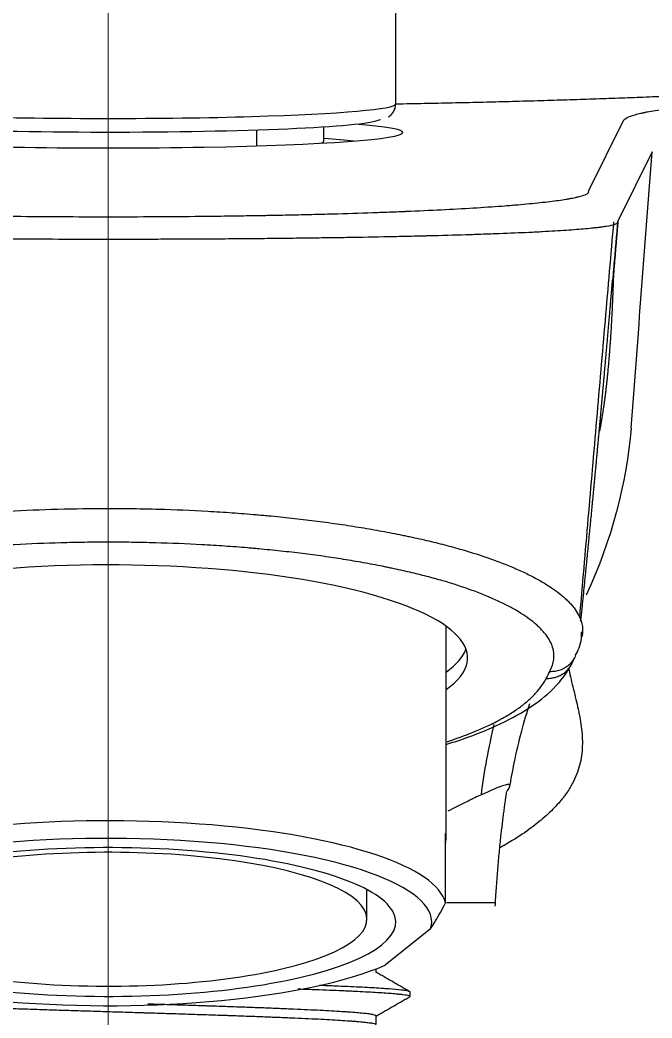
# Model space of a CAD drawing. Extents: x 900 to 2324, y -1513 to 827.
# Drawn here: x 1451.86 to 1473.85, y 232.07 to 266.8 of the extents above; entities that cross this region are included whole.
import ezdxf

# ---------------------------------------------------------------- set-up
doc = ezdxf.new("R2010")
doc.units = 0
doc.header["$LTSCALE"] = 4
doc.header["$MEASUREMENT"] = 0
doc.linetypes.add('CENTER2', pattern=[28.575, 19.05, -3.175, 3.175, -3.175])
doc.layers.add('1', color=7, linetype='CONTINUOUS')
doc.layers.add('Cneter', color=1, linetype='CENTER2', lineweight=13)

msp = doc.modelspace()

# ---------------------------------------------------------------- linework, layer by layer
at = {"layer": '1', "color": 7, "linetype": 'Continuous', "lineweight": -3}
for p, q in [((1464.934, 263.882), (1464.934, 274.187)), ((1471.667, 260.889), (1472.853, 263.302)), ((1460.086, 262.978), (1460.086, 262.421)), ((1462.434, 262.583), (1462.434, 263.087)), ((1473.849, 262.216), (1472.663, 259.803)), ((1466.684, 238.311), (1466.684, 245.709)), ((1466.663, 236.076), (1466.663, 238.491)), ((1463.934, 235.51), (1463.934, 236.541)), ((1466.147, 235.179), (1464.563, 233.907)), ((1464.249, 233.667), (1464.249, 233.781)), ((1465.434, 232.83), (1465.434, 232.976)), ((1464.249, 231.853), (1464.249, 232.146))]:
    msp.add_line(p, q, dxfattribs=at)
for centre, major_axis, ratio, start_param, end_param in [((1454.934, 263.882), (-10, 0), 0.050593, 0, 3.141593), ((1454.934, 263.382), (-9.5, 0), 0.050593, 0.141323, 3.063397), ((1454.934, 262.885), (10.25, 0), 0.052336, 2.565209, 6.283185), ((1454.934, 262.885), (10.25, 0), 0.052336, 0, 0.576384), ((1454.934, 262.583), (-7.5, 0), 0.050593, 2.952642, 3.14159), ((1454.934, 262.383), (-9.45, 0), 0.050593, 3.584214, 3.795633), ((1454.934, 244.605), (-12.5, 0), 0.258819, 2.793465, 6.283185), ((1454.934, 245.216), (-12.5, 0), 0.258819, 2.793465, 3.047149), ((1454.934, 235.896), (-11.75, 0), 0.258819, 4.400353, 5.600011), ((1454.934, 235.413), (-11.25, 0), 0.258819, 4.400353, 5.739693), ((1454.934, 235.896), (11.75, 0), 0.258819, 0.059103, 1.258761), ((1454.934, 235.413), (-10, 0), 0.258819, 4.400353, 7.541946), ((1454.934, 238.311), (-11.75, 0), 0.258819, 3.082488, 3.200696), ((1454.934, 235.51), (-9, 0), 0.258819, 4.400353, 7.541946), ((1454.934, 235.413), (11.25, 0), 0.258819, 6.202606, 7.541946), ((1454.934, 235.413), (10, 0), 0.258819, 4.400353, 7.541946), ((1454.934, 235.51), (9, 0), 0.258819, 4.400353, 7.541946), ((1454.934, 235.413), (11.25, 0), 0.258819, 4.400353, 5.739693)]:
    msp.add_ellipse(centre, major_axis=major_axis, ratio=ratio, start_param=start_param, end_param=end_param, dxfattribs=at)
for points, degree, knots in [([(1480.892, 266.298), (1482.134, 266.198), (1484.088, 265.976), (1485.401, 265.735), (1485.992, 265.486), (1485.848, 265.235), (1484.971, 264.988), (1483.383, 264.752), (1481.12, 264.531), (1478.238, 264.331), (1474.803, 264.156), (1470.898, 264.011), (1466.903, 263.907), (1464.947, 263.872)], 2, [0, 0, 0, 0.080417, 0.165051, 0.249686, 0.334321, 0.418956, 0.503591, 0.588226, 0.67286, 0.757495, 0.84213, 0.926765, 1, 1, 1]), ([(1473.359, 263.533), (1473.39, 263.541), (1473.422, 263.549), (1473.473, 263.561), (1473.491, 263.565), (1473.528, 263.573), (1473.548, 263.577), (1473.606, 263.59), (1473.647, 263.598), (1473.858, 263.64), (1474.051, 263.672), (1474.488, 263.736), (1474.731, 263.768), (1475.27, 263.83), (1475.564, 263.86), (1475.965, 263.898), (1476.046, 263.905), (1476.172, 263.916), (1476.214, 263.92), (1476.299, 263.927), (1476.513, 263.946), (1476.736, 263.963), (1477.288, 264.006), (1477.678, 264.033), (1478.299, 264.072), (1478.512, 264.085), (1478.95, 264.11), (1479.399, 264.135), (1479.874, 264.159), (1480.238, 264.176), (1480.362, 264.182), (1480.61, 264.193), (1480.736, 264.199), (1481.368, 264.226), (1481.891, 264.246), (1482.701, 264.275), (1482.976, 264.284), (1483.533, 264.301), (1483.817, 264.309), (1484.393, 264.325), (1484.685, 264.333), (1485.131, 264.344), (1485.281, 264.347), (1485.508, 264.353), (1485.583, 264.354), (1485.735, 264.358), (1485.811, 264.359), (1486.497, 264.374), (1487.115, 264.385), (1488.053, 264.398), (1488.368, 264.403), (1489.001, 264.41), (1489.32, 264.414), (1489.961, 264.419), (1490.284, 264.422), (1490.934, 264.426), (1491.26, 264.427), (1491.589, 264.428)], 3, [0, 0, 0, 0, 0.016787, 0.016787, 0.025891, 0.025891, 0.034995, 0.034995, 0.053203, 0.053203, 0.126033, 0.126033, 0.198864, 0.198864, 0.271694, 0.271694, 0.289902, 0.289902, 0.299006, 0.299006, 0.30811, 0.344525, 0.344525, 0.417356, 0.417356, 0.453771, 0.453771, 0.490186, 0.526601, 0.526601, 0.544809, 0.544809, 0.563017, 0.563017, 0.635847, 0.635847, 0.672262, 0.672262, 0.708678, 0.708678, 0.745093, 0.745093, 0.763301, 0.763301, 0.772405, 0.772405, 0.781508, 0.781508, 0.854339, 0.854339, 0.890754, 0.890754, 0.927169, 0.927169, 0.963585, 0.963585, 1, 1, 1, 1]), ([(1464.682, 263.437), (1464.718, 263.449), (1464.789, 263.505), (1464.913, 263.68), (1464.931, 263.824), (1464.934, 263.882)], 3, [0, 0, 0, 0, 0.347574, 0.759762, 1, 1, 1, 1]), ([(1472.853, 263.302), (1472.87, 263.336), (1472.913, 263.37), (1473.048, 263.438), (1473.141, 263.472), (1473.29, 263.515), (1473.324, 263.524), (1473.359, 263.533)], 3, [0, 0, 0, 0, 0.440625, 0.440625, 0.881251, 0.881251, 1, 1, 1, 1]), ([(1438.218, 260.818), (1438.221, 260.804), (1438.231, 260.79), (1438.266, 260.761), (1438.29, 260.747), (1438.382, 260.705), (1438.47, 260.677), (1438.64, 260.636), (1438.703, 260.622), (1438.806, 260.601), (1438.842, 260.595), (1438.917, 260.581), (1438.996, 260.567), (1439.103, 260.55), (1439.171, 260.54), (1439.217, 260.534), (1439.241, 260.53), (1439.36, 260.514), (1439.461, 260.5), (1439.782, 260.461), (1440.018, 260.436), (1440.535, 260.386), (1440.815, 260.362), (1441.27, 260.327), (1441.427, 260.315), (1441.672, 260.298), (1441.797, 260.29), (1441.925, 260.281), (1442.011, 260.276), (1442.054, 260.273), (1442.447, 260.248), (1442.815, 260.227), (1443.586, 260.188), (1443.988, 260.169), (1444.826, 260.134), (1445.262, 260.117), (1445.828, 260.097), (1446, 260.091), (1446.173, 260.086), (1446.29, 260.082), (1446.348, 260.08), (1446.641, 260.071), (1447.115, 260.057), (1447.599, 260.044), (1448.087, 260.032), (1448.334, 260.027), (1449.081, 260.011), (1449.589, 260.001), (1450.365, 259.989), (1450.627, 259.985), (1451.022, 259.98), (1451.154, 259.978), (1451.42, 259.975), (1451.554, 259.974), (1452.223, 259.967), (1452.762, 259.962), (1453.844, 259.957), (1454.387, 259.956), (1454.934, 259.956)], 3, [0, 0, 0, 0, 0.03125, 0.03125, 0.0625, 0.0625, 0.125, 0.125, 0.15625, 0.15625, 0.171875, 0.171875, 0.1875, 0.203125, 0.210938, 0.210938, 0.21875, 0.21875, 0.25, 0.25, 0.3125, 0.3125, 0.375, 0.375, 0.40625, 0.40625, 0.421875, 0.429688, 0.429688, 0.4375, 0.4375, 0.5, 0.5, 0.5625, 0.5625, 0.625, 0.625, 0.640625, 0.648438, 0.648438, 0.65625, 0.65625, 0.6875, 0.71875, 0.71875, 0.75, 0.75, 0.8125, 0.8125, 0.84375, 0.84375, 0.859375, 0.859375, 0.875, 0.875, 0.9375, 0.9375, 1, 1, 1, 1]), ([(1454.934, 259.956), (1455.481, 259.956), (1456.023, 259.957), (1457.099, 259.962), (1457.633, 259.967), (1458.426, 259.975), (1458.953, 259.981), (1459.476, 259.988), (1459.866, 259.995), (1460.06, 259.998), (1460.255, 260.001), (1460.384, 260.003), (1460.448, 260.005), (1460.77, 260.011), (1461.025, 260.016), (1461.527, 260.026), (1461.774, 260.032), (1462.263, 260.044), (1462.504, 260.05), (1463.218, 260.07), (1463.682, 260.085), (1464.358, 260.108), (1464.58, 260.116), (1464.909, 260.129), (1465.072, 260.135), (1465.234, 260.142), (1465.341, 260.146), (1465.395, 260.149), (1465.872, 260.169), (1466.277, 260.188), (1467.048, 260.227), (1467.413, 260.248), (1468.104, 260.291), (1468.429, 260.314), (1468.81, 260.343), (1468.923, 260.352), (1469.033, 260.361), (1469.105, 260.367), (1469.141, 260.37), (1469.319, 260.386), (1469.455, 260.398), (1469.845, 260.435), (1470.081, 260.461), (1470.401, 260.5), (1470.501, 260.513), (1470.69, 260.539), (1470.779, 260.552), (1470.902, 260.573), (1470.942, 260.579), (1471.018, 260.593), (1471.054, 260.6), (1471.124, 260.614), (1471.157, 260.621), (1471.205, 260.631), (1471.221, 260.635), (1471.251, 260.642), (1471.266, 260.645), (1471.386, 260.674), (1471.469, 260.7), (1471.53, 260.725)], 3, [0, 0, 0, 0, 0.067054, 0.067054, 0.134109, 0.134109, 0.167636, 0.201163, 0.201163, 0.217927, 0.226309, 0.226309, 0.234691, 0.234691, 0.268218, 0.268218, 0.301745, 0.301745, 0.335272, 0.335272, 0.402327, 0.402327, 0.435854, 0.435854, 0.452618, 0.460999, 0.460999, 0.469381, 0.469381, 0.536436, 0.536436, 0.60349, 0.60349, 0.670545, 0.670545, 0.687308, 0.69569, 0.69569, 0.704072, 0.704072, 0.737599, 0.737599, 0.804654, 0.804654, 0.838181, 0.838181, 0.871708, 0.871708, 0.888472, 0.888472, 0.905235, 0.905235, 0.921999, 0.921999, 0.930381, 0.930381, 0.938762, 0.938762, 1, 1, 1, 1]), ([(1471.53, 260.725), (1471.536, 260.728), (1471.542, 260.73), (1471.609, 260.761), (1471.643, 260.789), (1471.65, 260.818)], 3, [0, 0, 0, 0, 0.079825, 0.079825, 1, 1, 1, 1]), ([(1472.663, 259.803), (1472.649, 259.636), (1472.634, 259.454), (1472.581, 258.811), (1472.51, 257.979)], 2, [0, 0, 0, 0.186513, 0.186513, 1, 1, 1]), ([(1454.934, 259.166), (1454.356, 259.166), (1453.781, 259.167), (1452.637, 259.17), (1452.068, 259.173), (1451.36, 259.177), (1451.219, 259.178), (1450.937, 259.18), (1450.797, 259.181), (1450.379, 259.184), (1450.103, 259.186), (1449.282, 259.194), (1448.745, 259.2), (1448.085, 259.208), (1447.954, 259.21), (1447.693, 259.213), (1447.563, 259.215), (1447.175, 259.22), (1446.663, 259.228), (1446.162, 259.237), (1445.852, 259.242), (1445.79, 259.243), (1445.666, 259.246), (1445.482, 259.249), (1445.301, 259.253), (1444.701, 259.265), (1444.24, 259.276), (1443.351, 259.299), (1442.925, 259.311), (1442.312, 259.329), (1442.113, 259.336), (1441.723, 259.349), (1441.533, 259.356), (1441.301, 259.364), (1441.255, 259.366), (1441.163, 259.369), (1441.028, 259.375), (1440.895, 259.38), (1440.636, 259.391), (1440.469, 259.399), (1439.986, 259.422), (1439.688, 259.438), (1439.139, 259.471), (1438.888, 259.488), (1438.547, 259.515), (1438.44, 259.524), (1438.313, 259.535), (1438.288, 259.537), (1438.239, 259.542), (1438.167, 259.549), (1438.053, 259.56), (1437.948, 259.572), (1437.878, 259.58), (1437.85, 259.583), (1437.831, 259.586), (1437.822, 259.587), (1437.739, 259.598), (1437.638, 259.613), (1437.537, 259.63), (1437.498, 259.637), (1437.473, 259.642), (1437.461, 259.645), (1437.402, 259.657), (1437.362, 259.667), (1437.264, 259.696), (1437.228, 259.716), (1437.221, 259.736)], 3, [0, 0, 0, 0, 0.0625, 0.0625, 0.125, 0.125, 0.140625, 0.140625, 0.15625, 0.15625, 0.1875, 0.1875, 0.25, 0.25, 0.265625, 0.265625, 0.28125, 0.28125, 0.3125, 0.34375, 0.34375, 0.351563, 0.351563, 0.359375, 0.375, 0.375, 0.4375, 0.4375, 0.5, 0.5, 0.53125, 0.53125, 0.5625, 0.5625, 0.570312, 0.570312, 0.578125, 0.59375, 0.59375, 0.625, 0.625, 0.6875, 0.6875, 0.75, 0.75, 0.78125, 0.78125, 0.789062, 0.789062, 0.796875, 0.8125, 0.828125, 0.835937, 0.839844, 0.839844, 0.84375, 0.84375, 0.875, 0.890625, 0.898437, 0.898437, 0.90625, 0.90625, 0.9375, 0.9375, 1, 1, 1, 1]), ([(1472.646, 259.736), (1472.64, 259.716), (1472.604, 259.696), (1472.474, 259.657), (1472.38, 259.637), (1472.243, 259.615), (1472.228, 259.613), (1472.196, 259.608), (1472.179, 259.605), (1472.129, 259.598), (1472.093, 259.593), (1472.038, 259.586), (1472.019, 259.583), (1471.981, 259.579), (1471.922, 259.572), (1471.859, 259.565), (1471.729, 259.551), (1471.635, 259.542), (1471.436, 259.524), (1471.329, 259.515), (1470.992, 259.489), (1470.742, 259.472), (1470.329, 259.447), (1470.186, 259.438), (1469.96, 259.426), (1469.883, 259.422), (1469.727, 259.414), (1469.647, 259.41), (1469.244, 259.391), (1468.9, 259.377), (1468.352, 259.356), (1468.164, 259.35), (1467.777, 259.337), (1467.579, 259.33), (1466.968, 259.311), (1466.54, 259.299), (1466.035, 259.286), (1465.978, 259.285), (1465.865, 259.282), (1465.694, 259.278), (1465.521, 259.274), (1465.173, 259.266), (1464.938, 259.261), (1464.223, 259.246), (1463.733, 259.237), (1462.978, 259.224), (1462.723, 259.221), (1462.335, 259.215), (1462.205, 259.213), (1461.943, 259.21), (1461.811, 259.208), (1461.413, 259.203), (1461.145, 259.2), (1460.805, 259.197), (1460.736, 259.196), (1460.6, 259.194), (1460.394, 259.192), (1460.188, 259.19), (1459.774, 259.186), (1459.496, 259.184), (1458.937, 259.18), (1458.656, 259.178), (1458.232, 259.175), (1458.09, 259.175), (1457.806, 259.173), (1457.663, 259.173), (1457.234, 259.171), (1456.948, 259.17), (1456.088, 259.167), (1455.512, 259.166), (1454.934, 259.166)], 3, [0, 0, 0, 0, 0.0625, 0.0625, 0.125, 0.125, 0.132813, 0.132813, 0.140625, 0.140625, 0.15625, 0.15625, 0.164063, 0.164063, 0.171875, 0.1875, 0.1875, 0.21875, 0.21875, 0.25, 0.25, 0.3125, 0.3125, 0.34375, 0.34375, 0.359375, 0.359375, 0.375, 0.375, 0.4375, 0.4375, 0.46875, 0.46875, 0.5, 0.5, 0.5625, 0.5625, 0.570313, 0.570313, 0.578125, 0.59375, 0.59375, 0.625, 0.625, 0.6875, 0.6875, 0.71875, 0.71875, 0.734375, 0.734375, 0.75, 0.75, 0.78125, 0.78125, 0.789063, 0.789063, 0.796875, 0.8125, 0.8125, 0.84375, 0.84375, 0.875, 0.875, 0.890625, 0.890625, 0.90625, 0.90625, 0.9375, 0.9375, 1, 1, 1, 1]), ([(1472.646, 259.736), (1472.644, 259.706), (1472.639, 259.646), (1472.631, 259.554), (1472.623, 259.46), (1472.615, 259.365), (1472.607, 259.269), (1472.598, 259.17), (1472.59, 259.07), (1472.581, 258.969), (1472.572, 258.865), (1472.563, 258.76), (1472.554, 258.654), (1472.545, 258.546), (1472.536, 258.436), (1472.526, 258.324), (1472.517, 258.211), (1472.507, 258.096), (1472.497, 257.98), (1472.487, 257.862), (1472.48, 257.783), (1472.477, 257.743)], 3, [0, 0, 0, 0, 0.045066, 0.090969, 0.13771, 0.18529, 0.23371, 0.282969, 0.333068, 0.384009, 0.435791, 0.488415, 0.541882, 0.596191, 0.651344, 0.707341, 0.764183, 0.821869, 0.8804, 0.939777, 1, 1, 1, 1]), ([(1471.373, 245.875), (1471.38, 245.942), (1471.394, 246.078), (1471.415, 246.284), (1471.436, 246.493), (1471.457, 246.699), (1471.477, 246.904), (1471.497, 247.107), (1471.517, 247.307), (1471.537, 247.506), (1471.556, 247.703), (1471.576, 247.897), (1471.595, 248.09), (1471.613, 248.281), (1471.632, 248.47), (1471.65, 248.657), (1471.668, 248.842), (1471.686, 249.026), (1471.704, 249.207), (1471.721, 249.386), (1471.738, 249.564), (1471.755, 249.74), (1471.772, 249.913), (1471.788, 250.085), (1471.804, 250.255), (1471.82, 250.423), (1471.836, 250.59), (1471.851, 250.754), (1471.867, 250.917), (1471.882, 251.078), (1471.897, 251.237), (1471.912, 251.394), (1471.926, 251.549), (1471.94, 251.702), (1471.954, 251.854), (1471.968, 252.004), (1471.982, 252.152), (1471.996, 252.298), (1472.009, 252.443), (1472.022, 252.585), (1472.035, 252.726), (1472.048, 252.865), (1472.06, 253.003), (1472.072, 253.138), (1472.084, 253.272), (1472.096, 253.404), (1472.108, 253.534), (1472.12, 253.663), (1472.131, 253.79), (1472.142, 253.915), (1472.154, 254.038), (1472.164, 254.159), (1472.175, 254.279), (1472.186, 254.397), (1472.196, 254.514), (1472.206, 254.628), (1472.216, 254.741), (1472.226, 254.852), (1472.236, 254.962), (1472.245, 255.07), (1472.254, 255.176), (1472.264, 255.28), (1472.273, 255.383), (1472.282, 255.484), (1472.29, 255.583), (1472.299, 255.681), (1472.307, 255.777), (1472.315, 255.871), (1472.323, 255.964), (1472.331, 256.055), (1472.339, 256.144), (1472.347, 256.232), (1472.354, 256.318), (1472.361, 256.402), (1472.369, 256.485), (1472.376, 256.566), (1472.382, 256.645), (1472.389, 256.722), (1472.396, 256.798), (1472.402, 256.873), (1472.408, 256.946), (1472.414, 257.017), (1472.42, 257.086), (1472.426, 257.154), (1472.432, 257.22), (1472.437, 257.285), (1472.443, 257.347), (1472.448, 257.409), (1472.453, 257.468), (1472.458, 257.526), (1472.463, 257.583), (1472.468, 257.637), (1472.472, 257.691), (1472.475, 257.725), (1472.477, 257.743)], 3, [0, 0, 0, 0, 0.016733, 0.034467, 0.052032, 0.069429, 0.086658, 0.103721, 0.120616, 0.137347, 0.153911, 0.170312, 0.186548, 0.202621, 0.218531, 0.234279, 0.249865, 0.26529, 0.280555, 0.295659, 0.310604, 0.32539, 0.340017, 0.354487, 0.368799, 0.382954, 0.396953, 0.410796, 0.424483, 0.438016, 0.451394, 0.464618, 0.477689, 0.490606, 0.503371, 0.515984, 0.528445, 0.540756, 0.552915, 0.564924, 0.576783, 0.588492, 0.600053, 0.611464, 0.622728, 0.633843, 0.644811, 0.655632, 0.666306, 0.676834, 0.687216, 0.697452, 0.707543, 0.717489, 0.727291, 0.736948, 0.746461, 0.755831, 0.765058, 0.774142, 0.783083, 0.791882, 0.800539, 0.809055, 0.817429, 0.825662, 0.833755, 0.841707, 0.849519, 0.857191, 0.864723, 0.872116, 0.87937, 0.886485, 0.893461, 0.900299, 0.906999, 0.913562, 0.919986, 0.926274, 0.932424, 0.938437, 0.944314, 0.950054, 0.955658, 0.961126, 0.966458, 0.971655, 0.976716, 0.981642, 0.986433, 0.99109, 0.995612, 1, 1, 1, 1]), ([(1472.51, 257.979), (1472.51, 257.976), (1472.51, 257.971), (1472.509, 257.963), (1472.509, 257.955), (1472.508, 257.946), (1472.508, 257.937), (1472.507, 257.928), (1472.507, 257.918), (1472.506, 257.908), (1472.506, 257.897), (1472.506, 257.886), (1472.505, 257.875), (1472.505, 257.863), (1472.504, 257.85), (1472.503, 257.838), (1472.503, 257.825), (1472.502, 257.811), (1472.502, 257.797), (1472.501, 257.783), (1472.501, 257.768), (1472.5, 257.753), (1472.5, 257.737), (1472.499, 257.721), (1472.498, 257.705), (1472.498, 257.688), (1472.497, 257.671), (1472.497, 257.653), (1472.496, 257.635), (1472.495, 257.616), (1472.495, 257.597), (1472.494, 257.578), (1472.493, 257.558), (1472.492, 257.538), (1472.492, 257.518), (1472.491, 257.497), (1472.49, 257.475), (1472.489, 257.454), (1472.488, 257.431), (1472.488, 257.409), (1472.487, 257.386), (1472.486, 257.362), (1472.485, 257.338), (1472.484, 257.314), (1472.483, 257.29), (1472.482, 257.264), (1472.481, 257.239), (1472.48, 257.213), (1472.479, 257.187), (1472.478, 257.16), (1472.477, 257.133), (1472.476, 257.105), (1472.475, 257.078), (1472.473, 257.049), (1472.472, 257.02), (1472.471, 256.991), (1472.47, 256.962), (1472.468, 256.932), (1472.467, 256.901), (1472.466, 256.87), (1472.464, 256.839), (1472.463, 256.808), (1472.461, 256.776), (1472.46, 256.743), (1472.458, 256.71), (1472.457, 256.677), (1472.455, 256.643), (1472.453, 256.609), (1472.452, 256.575), (1472.45, 256.54), (1472.448, 256.505), (1472.446, 256.469), (1472.444, 256.433), (1472.442, 256.396), (1472.44, 256.359), (1472.438, 256.322), (1472.436, 256.284), (1472.434, 256.246), (1472.432, 256.208), (1472.43, 256.168), (1472.427, 256.126), (1472.425, 256.081), (1472.422, 256.033), (1472.419, 255.982), (1472.415, 255.928), (1472.412, 255.871), (1472.408, 255.811), (1472.403, 255.748), (1472.399, 255.682), (1472.394, 255.613), (1472.389, 255.541), (1472.384, 255.466), (1472.378, 255.388), (1472.372, 255.307), (1472.365, 255.223), (1472.358, 255.137), (1472.351, 255.047), (1472.343, 254.954), (1472.335, 254.858), (1472.326, 254.759), (1472.317, 254.657), (1472.307, 254.552), (1472.3, 254.482), (1472.297, 254.446)], 3, [0, 0, 0, 0, 0.000979, 0.002085, 0.003321, 0.004688, 0.006188, 0.007821, 0.009589, 0.011491, 0.013528, 0.0157, 0.018009, 0.020453, 0.023033, 0.02575, 0.028603, 0.031593, 0.034719, 0.037982, 0.041383, 0.04492, 0.048594, 0.052405, 0.056354, 0.060439, 0.064662, 0.069022, 0.07352, 0.078155, 0.082927, 0.087837, 0.092884, 0.098068, 0.10339, 0.10885, 0.114447, 0.120181, 0.126053, 0.132063, 0.13821, 0.144495, 0.150918, 0.157478, 0.164176, 0.171011, 0.177984, 0.185094, 0.192343, 0.199729, 0.207252, 0.214914, 0.222713, 0.230649, 0.238724, 0.246936, 0.255286, 0.263773, 0.272399, 0.281162, 0.290062, 0.299101, 0.308277, 0.317591, 0.327043, 0.336632, 0.346359, 0.356224, 0.366227, 0.376367, 0.386646, 0.397062, 0.407616, 0.418307, 0.429136, 0.440104, 0.451209, 0.462451, 0.473832, 0.485328, 0.497732, 0.511042, 0.525259, 0.540382, 0.556412, 0.573349, 0.591193, 0.609943, 0.6296, 0.650164, 0.671634, 0.694011, 0.717295, 0.741485, 0.766582, 0.792586, 0.819496, 0.847314, 0.876038, 0.905668, 0.936205, 0.967649, 1, 1, 1, 1]), ([(1472.297, 254.446), (1472.296, 254.435), (1472.294, 254.415), (1472.291, 254.385), (1472.288, 254.354), (1472.285, 254.324), (1472.282, 254.293), (1472.278, 254.263), (1472.275, 254.232), (1472.272, 254.201), (1472.269, 254.171), (1472.265, 254.14), (1472.262, 254.109), (1472.258, 254.078), (1472.255, 254.047), (1472.251, 254.016), (1472.248, 253.985), (1472.244, 253.953), (1472.24, 253.922), (1472.237, 253.891), (1472.233, 253.859), (1472.229, 253.828), (1472.225, 253.797), (1472.221, 253.765), (1472.217, 253.733), (1472.213, 253.702), (1472.209, 253.67), (1472.205, 253.638), (1472.2, 253.606), (1472.196, 253.575), (1472.192, 253.543), (1472.187, 253.511), (1472.183, 253.479), (1472.179, 253.447), (1472.174, 253.414), (1472.169, 253.382), (1472.165, 253.35), (1472.16, 253.318), (1472.155, 253.285), (1472.15, 253.253), (1472.146, 253.22), (1472.141, 253.188), (1472.136, 253.155), (1472.131, 253.122), (1472.125, 253.09), (1472.12, 253.057), (1472.115, 253.024), (1472.11, 252.991), (1472.104, 252.958), (1472.099, 252.925), (1472.094, 252.892), (1472.088, 252.859), (1472.082, 252.826), (1472.077, 252.793), (1472.071, 252.76), (1472.065, 252.726), (1472.059, 252.693), (1472.054, 252.66), (1472.048, 252.626), (1472.042, 252.593), (1472.035, 252.559), (1472.029, 252.526), (1472.025, 252.503), (1472.023, 252.492), (1472.023, 252.492)], 3, [0, 0, 0, 0, 0.01751, 0.034982, 0.052416, 0.069813, 0.087171, 0.104492, 0.121775, 0.139021, 0.156228, 0.173399, 0.190531, 0.207626, 0.224683, 0.241703, 0.258685, 0.27563, 0.292538, 0.309408, 0.32624, 0.343035, 0.359793, 0.376514, 0.393197, 0.409843, 0.426452, 0.443024, 0.459559, 0.476056, 0.492516, 0.50894, 0.525326, 0.541676, 0.557988, 0.574264, 0.590502, 0.606704, 0.622869, 0.638997, 0.655089, 0.671143, 0.687161, 0.703143, 0.719088, 0.734996, 0.750868, 0.766703, 0.782502, 0.798264, 0.81399, 0.829679, 0.845333, 0.86095, 0.87653, 0.892075, 0.907583, 0.923055, 0.938492, 0.953892, 0.969256, 0.984584, 0.999876, 1, 1, 1, 1]), ([(1438.533, 246.009), (1438.58, 246.117), (1438.645, 246.225), (1438.754, 246.369), (1438.783, 246.406), (1438.847, 246.48), (1438.88, 246.517), (1438.951, 246.59), (1438.988, 246.627), (1439.066, 246.7), (1439.106, 246.736), (1439.234, 246.844), (1439.327, 246.915), (1439.527, 247.056), (1439.741, 247.195), (1440.105, 247.401), (1440.376, 247.535), (1440.554, 247.618), (1440.59, 247.635), (1440.664, 247.668), (1440.701, 247.684), (1440.813, 247.733), (1440.89, 247.766), (1441.124, 247.863), (1441.285, 247.926), (1441.789, 248.111), (1442.148, 248.23), (1442.724, 248.4), (1443.12, 248.51), (1443.54, 248.616), (1443.864, 248.693), (1444.028, 248.731), (1444.196, 248.768), (1444.308, 248.793), (1444.365, 248.805), (1444.649, 248.866), (1445.111, 248.96), (1445.827, 249.091), (1446.566, 249.211), (1447.074, 249.285), (1447.59, 249.355), (1447.851, 249.389), (1448.383, 249.452), (1448.653, 249.481), (1448.995, 249.516), (1449.064, 249.523), (1449.202, 249.537), (1449.408, 249.556), (1449.617, 249.575), (1450.035, 249.611), (1450.316, 249.633), (1450.67, 249.659), (1450.741, 249.664), (1450.883, 249.673), (1450.954, 249.678), (1451.168, 249.692), (1451.883, 249.735), (1452.603, 249.765), (1453.763, 249.797), (1454.347, 249.805), (1454.934, 249.805)], 3, [0, 0, 0, 0, 0.052737, 0.052737, 0.070954, 0.070954, 0.08917, 0.08917, 0.107387, 0.107387, 0.125603, 0.125603, 0.162037, 0.162037, 0.19847, 0.234903, 0.271336, 0.271336, 0.280444, 0.280444, 0.289553, 0.289553, 0.307769, 0.307769, 0.344203, 0.344203, 0.417069, 0.417069, 0.453502, 0.489935, 0.489935, 0.508152, 0.51726, 0.51726, 0.526369, 0.526369, 0.562802, 0.599235, 0.635668, 0.672101, 0.672101, 0.708534, 0.708534, 0.744968, 0.744968, 0.754076, 0.754076, 0.763184, 0.781401, 0.781401, 0.817834, 0.817834, 0.826942, 0.826942, 0.836051, 0.836051, 0.854267, 0.927134, 0.927134, 1, 1, 1, 1]), ([(1454.934, 249.805), (1455.228, 249.805), (1455.812, 249.801), (1456.392, 249.789), (1457.258, 249.765), (1457.83, 249.741), (1458.68, 249.693), (1459.245, 249.657), (1459.804, 249.614), (1460.152, 249.584), (1460.222, 249.578), (1460.361, 249.565), (1460.43, 249.559), (1460.637, 249.54), (1460.775, 249.526), (1461.184, 249.485), (1461.453, 249.455), (1461.984, 249.393), (1462.245, 249.359), (1462.761, 249.29), (1463.268, 249.216), (1464.008, 249.096), (1464.487, 249.009), (1464.841, 248.942), (1465.016, 248.907), (1465.189, 248.872), (1465.305, 248.848), (1465.362, 248.836), (1465.646, 248.775), (1466.089, 248.675), (1466.72, 248.518), (1467.117, 248.407), (1467.694, 248.238), (1468.055, 248.119), (1468.561, 247.934), (1468.724, 247.871), (1468.959, 247.774), (1469.036, 247.741), (1469.186, 247.676), (1469.26, 247.643), (1469.474, 247.544), (1469.746, 247.41), (1470.111, 247.205), (1470.327, 247.065), (1470.528, 246.924), (1470.622, 246.853), (1470.751, 246.745), (1470.792, 246.709), (1470.87, 246.636), (1470.908, 246.6), (1470.979, 246.526), (1471.013, 246.489), (1471.077, 246.415), (1471.107, 246.378), (1471.192, 246.267), (1471.241, 246.192), (1471.302, 246.08), (1471.321, 246.042), (1471.353, 245.967), (1471.368, 245.929), (1471.422, 245.762), (1471.44, 245.634), (1471.433, 245.505)], 3, [0, 0, 0, 0, 0.033656, 0.067313, 0.067313, 0.134626, 0.134626, 0.168282, 0.201939, 0.201939, 0.210353, 0.210353, 0.218767, 0.218767, 0.235595, 0.235595, 0.269251, 0.269251, 0.302908, 0.302908, 0.336564, 0.370221, 0.403877, 0.403877, 0.420705, 0.42912, 0.42912, 0.437534, 0.437534, 0.47119, 0.504847, 0.538503, 0.538503, 0.605816, 0.605816, 0.639472, 0.639472, 0.6563, 0.6563, 0.673129, 0.673129, 0.706785, 0.740442, 0.774098, 0.774098, 0.807754, 0.807754, 0.824583, 0.824583, 0.841411, 0.841411, 0.858239, 0.858239, 0.875067, 0.875067, 0.908724, 0.908724, 0.925552, 0.925552, 0.94238, 0.94238, 1, 1, 1, 1]), ([(1454.934, 248.63), (1454.658, 248.63), (1454.108, 248.626), (1453.563, 248.615), (1452.749, 248.593), (1452.211, 248.571), (1451.411, 248.527), (1450.881, 248.494), (1450.355, 248.454), (1450.028, 248.427), (1449.962, 248.421), (1449.832, 248.41), (1449.766, 248.404), (1449.571, 248.386), (1449.442, 248.374), (1449.055, 248.335), (1448.801, 248.308), (1448.301, 248.25), (1448.054, 248.219), (1447.569, 248.155), (1447.091, 248.087), (1446.396, 247.976), (1445.722, 247.856), (1445.287, 247.769), (1445.019, 247.713), (1444.966, 247.701), (1444.86, 247.678), (1444.702, 247.644), (1444.548, 247.609), (1444.243, 247.537), (1443.847, 247.44), (1443.474, 247.337), (1442.931, 247.179), (1442.593, 247.069), (1442.119, 246.896), (1441.966, 246.837), (1441.746, 246.747), (1441.674, 246.717), (1441.568, 246.671), (1441.533, 246.655), (1441.464, 246.624), (1441.294, 246.547), (1441.007, 246.406), (1440.664, 246.213), (1440.462, 246.083), (1440.273, 245.95), (1440.186, 245.883), (1440.065, 245.782), (1440.027, 245.748), (1439.954, 245.68), (1439.919, 245.646), (1439.852, 245.577), (1439.805, 245.525), (1439.761, 245.473), (1439.733, 245.438), (1439.719, 245.42), (1439.601, 245.263), (1439.525, 245.122), (1439.435, 244.841), (1439.42, 244.701), (1439.452, 244.419), (1439.498, 244.277), (1439.572, 244.136)], 3, [0, 0, 0, 0, 0.03125, 0.0625, 0.0625, 0.125, 0.125, 0.15625, 0.1875, 0.1875, 0.195312, 0.195312, 0.203125, 0.203125, 0.21875, 0.21875, 0.25, 0.25, 0.28125, 0.28125, 0.3125, 0.34375, 0.375, 0.40625, 0.40625, 0.414062, 0.414062, 0.421875, 0.4375, 0.4375, 0.46875, 0.5, 0.5, 0.5625, 0.5625, 0.59375, 0.59375, 0.609375, 0.609375, 0.617187, 0.617187, 0.625, 0.65625, 0.6875, 0.71875, 0.71875, 0.75, 0.75, 0.765625, 0.765625, 0.78125, 0.78125, 0.796875, 0.804687, 0.804687, 0.8125, 0.8125, 0.875, 0.875, 0.9375, 0.9375, 1, 1, 1, 1]), ([(1470.295, 244.136), (1470.37, 244.277), (1470.416, 244.419), (1470.448, 244.701), (1470.433, 244.841), (1470.343, 245.122), (1470.268, 245.262), (1470.136, 245.437), (1470.108, 245.472), (1470.063, 245.524), (1470.047, 245.541), (1470.016, 245.576), (1469.999, 245.593), (1469.949, 245.645), (1469.915, 245.68), (1469.841, 245.748), (1469.803, 245.782), (1469.682, 245.884), (1469.594, 245.95), (1469.406, 246.083), (1469.204, 246.214), (1468.861, 246.406), (1468.606, 246.531), (1468.404, 246.624), (1468.301, 246.671), (1468.194, 246.716), (1468.122, 246.747), (1468.085, 246.762), (1467.901, 246.837), (1467.748, 246.896), (1467.273, 247.07), (1466.934, 247.18), (1466.391, 247.338), (1466.018, 247.44), (1465.425, 247.587), (1465.008, 247.679), (1464.741, 247.735), (1464.687, 247.746), (1464.579, 247.769), (1464.416, 247.802), (1464.251, 247.834), (1463.919, 247.896), (1463.468, 247.977), (1462.773, 248.088), (1462.295, 248.156), (1461.81, 248.22), (1461.564, 248.25), (1461.066, 248.308), (1460.812, 248.335), (1460.427, 248.373), (1460.298, 248.386), (1460.103, 248.404), (1460.038, 248.409), (1459.907, 248.421), (1459.58, 248.449), (1458.988, 248.494), (1458.458, 248.527), (1457.658, 248.571), (1457.12, 248.593), (1456.305, 248.615), (1455.76, 248.626), (1455.21, 248.63), (1454.934, 248.63)], 3, [0, 0, 0, 0, 0.0625, 0.0625, 0.125, 0.125, 0.1875, 0.1875, 0.203125, 0.203125, 0.210937, 0.210937, 0.21875, 0.21875, 0.234375, 0.234375, 0.25, 0.25, 0.28125, 0.28125, 0.3125, 0.34375, 0.375, 0.375, 0.390625, 0.398437, 0.398437, 0.40625, 0.40625, 0.4375, 0.4375, 0.5, 0.5, 0.53125, 0.5625, 0.59375, 0.59375, 0.601562, 0.601562, 0.609375, 0.625, 0.625, 0.65625, 0.6875, 0.71875, 0.71875, 0.75, 0.75, 0.78125, 0.78125, 0.796875, 0.796875, 0.804687, 0.804687, 0.8125, 0.84375, 0.875, 0.875, 0.9375, 0.9375, 0.96875, 1, 1, 1, 1]), ([(1471.18, 244.672), (1471.184, 244.68), (1471.269, 244.833), (1471.398, 245.113), (1471.4, 245.43), (1471.397, 245.51)], 3, [0, 0, 0, 0, 0.039055, 0.768052, 1, 1, 1, 1]), ([(1471.433, 245.505), (1471.432, 245.484), (1471.431, 245.462), (1471.425, 245.41), (1471.42, 245.379), (1471.414, 245.348)], 3, [0, 0, 0, 0, 0.412312, 0.412312, 1, 1, 1, 1]), ([(1470.295, 244.136), (1470.357, 244.134), (1470.419, 244.137), (1470.54, 244.155), (1470.599, 244.17), (1470.714, 244.209), (1470.769, 244.235), (1470.874, 244.295), (1470.923, 244.33), (1471.013, 244.408), (1471.055, 244.451), (1471.128, 244.545), (1471.16, 244.596), (1471.19, 244.655), (1471.193, 244.661), (1471.196, 244.667)], 3, [0, 0, 0, 0, 0.163629, 0.163629, 0.327259, 0.327259, 0.490888, 0.490888, 0.654517, 0.654517, 0.818147, 0.818147, 0.981776, 0.981776, 1, 1, 1, 1]), ([(1466.71, 241.599), (1466.899, 241.658), (1467.572, 241.881), (1468.621, 242.299), (1469.711, 242.915), (1470.443, 243.512), (1470.878, 244.077), (1471, 244.287), (1471.029, 244.345)], 3, [0, 0, 0, 0, 0.085588, 0.313283, 0.545999, 0.781301, 0.937238, 1, 1, 1, 1]), ([(1470.946, 244.251), (1470.949, 244.233), (1470.953, 244.215), (1471.003, 243.969), (1471.06, 243.739), (1471.174, 243.277), (1471.232, 243.046), (1471.293, 242.758), (1471.305, 242.701), (1471.328, 242.586), (1471.339, 242.528), (1471.368, 242.356), (1471.385, 242.242), (1471.423, 241.901), (1471.433, 241.676), (1471.407, 241.229), (1471.371, 241.008), (1471.244, 240.569), (1471.153, 240.351), (1470.965, 240.028), (1470.894, 239.92), (1470.813, 239.812), (1470.812, 239.811), (1470.812, 239.81), (1470.812, 239.81), (1470.811, 239.809), (1470.809, 239.807), (1470.804, 239.8), (1470.793, 239.785), (1470.77, 239.754), (1470.722, 239.693), (1470.678, 239.641), (1470.588, 239.536), (1470.524, 239.465), (1470.318, 239.251), (1470.163, 239.107), (1469.816, 238.816), (1469.623, 238.669), (1469.197, 238.375), (1468.963, 238.227), (1468.659, 238.052), (1468.609, 238.024), (1468.558, 237.995)], 3, [0, 0, 0, 0, 0.009249, 0.009249, 0.124503, 0.124503, 0.239757, 0.239757, 0.26857, 0.26857, 0.297384, 0.297384, 0.355011, 0.355011, 0.470265, 0.470265, 0.585518, 0.585518, 0.700772, 0.700772, 0.758399, 0.758849, 0.759074, 0.759074, 0.759187, 0.759187, 0.7593, 0.7602, 0.762001, 0.765603, 0.772806, 0.787213, 0.787213, 0.816026, 0.816026, 0.873653, 0.873653, 0.93128, 0.93128, 0.988907, 0.988907, 1, 1, 1, 1]), ([(1470.167, 243.889), (1470.228, 243.887), (1470.29, 243.89), (1470.41, 243.908), (1470.469, 243.922), (1470.583, 243.961), (1470.638, 243.986), (1470.742, 244.045), (1470.791, 244.079), (1470.881, 244.156), (1470.922, 244.199), (1470.996, 244.292), (1471.028, 244.342), (1471.059, 244.402), (1471.062, 244.409), (1471.066, 244.417)], 3, [0, 0, 0, 0, 0.162797, 0.162797, 0.325594, 0.325594, 0.48839, 0.48839, 0.651187, 0.651187, 0.813984, 0.813984, 0.976781, 0.976781, 1, 1, 1, 1]), ([(1466.724, 241.69), (1466.765, 241.703), (1466.806, 241.717), (1467.048, 241.799), (1467.242, 241.87), (1467.519, 241.977), (1467.61, 242.014), (1467.786, 242.087), (1467.872, 242.124), (1468.041, 242.199), (1468.123, 242.236), (1468.282, 242.313), (1468.36, 242.351), (1468.473, 242.41), (1468.51, 242.429), (1468.583, 242.469), (1468.619, 242.489), (1468.726, 242.548), (1468.794, 242.588), (1468.993, 242.708), (1469.115, 242.79), (1469.285, 242.913), (1469.339, 242.954), (1469.444, 243.037), (1469.494, 243.079), (1469.589, 243.163), (1469.635, 243.205), (1469.721, 243.289), (1469.762, 243.332), (1469.879, 243.459), (1469.949, 243.544), (1470.025, 243.652), (1470.04, 243.673), (1470.069, 243.716), (1470.083, 243.738), (1470.109, 243.781), (1470.122, 243.803), (1470.146, 243.846), (1470.158, 243.867), (1470.169, 243.889)], 3, [0, 0, 0, 0, 0.021712, 0.021712, 0.130411, 0.130411, 0.18476, 0.18476, 0.23911, 0.23911, 0.293459, 0.293459, 0.347808, 0.347808, 0.374983, 0.374983, 0.402158, 0.402158, 0.456507, 0.456507, 0.565206, 0.565206, 0.619555, 0.619555, 0.673904, 0.673904, 0.728253, 0.728253, 0.782603, 0.782603, 0.891301, 0.891301, 0.918476, 0.918476, 0.945651, 0.945651, 0.972825, 0.972825, 1, 1, 1, 1]), ([(1468.892, 240.082), (1468.946, 240.389), (1469.085, 241.121), (1469.318, 242.112), (1469.501, 242.729), (1469.6, 243.014)], 3, [0, 0, 0, 0, 0.229022, 0.584218, 1, 1, 1, 1]), ([(1468.894, 240.114), (1468.905, 240.144), (1468.903, 240.19), (1468.825, 240.205), (1468.603, 240.145), (1468.27, 240.001), (1467.949, 239.857), (1467.911, 239.84)], 3, [0, 0, 0, 0, 0.170524, 0.365364, 0.560205, 0.949886, 1, 1, 1, 1]), ([(1468.8, 239.962), (1468.845, 240.018), (1468.878, 240.07), (1468.893, 240.11), (1468.894, 240.114)], 3, [0, 0, 0, 0, 0.887578, 1, 1, 1, 1]), ([(1467.911, 239.84), (1467.876, 239.824), (1467.765, 239.774), (1467.496, 239.644), (1467.149, 239.47), (1466.854, 239.322), (1466.749, 239.27)], 3, [0, 0, 0, 0, 0.107198, 0.327955, 0.76947, 1, 1, 1, 1]), ([(1468.402, 236.078), (1468.403, 236.078), (1468.402, 236.078), (1468.398, 236.078), (1468.378, 236.078), (1468.304, 236.078), (1468.25, 236.078), (1468.17, 236.078), (1468.161, 236.078), (1468.142, 236.078), (1468.132, 236.078), (1468.102, 236.078), (1468.039, 236.078), (1467.966, 236.078), (1467.809, 236.078), (1467.687, 236.078), (1467.481, 236.078), (1467.409, 236.078), (1467.26, 236.078), (1467.183, 236.078), (1466.978, 236.078), (1466.845, 236.078), (1466.702, 236.078)], 3, [0, 0, 0, 0, 0.032107, 0.032107, 0.199346, 0.199346, 0.366584, 0.366584, 0.387489, 0.387489, 0.408394, 0.408394, 0.450203, 0.533823, 0.533823, 0.701061, 0.701061, 0.78468, 0.78468, 0.8683, 0.8683, 1, 1, 1, 1]), ([(1461.532, 233.088), (1461.567, 233.086), (1461.778, 233.079), (1461.983, 233.071), (1462.315, 233.059), (1462.476, 233.052), (1462.787, 233.04), (1462.937, 233.034), (1463.154, 233.024), (1463.261, 233.019), (1463.365, 233.015), (1463.433, 233.012), (1463.467, 233.01), (1463.635, 233.002), (1463.889, 232.989), (1464.229, 232.97), (1464.428, 232.958), (1464.615, 232.945), (1464.701, 232.939), (1464.861, 232.926), (1464.934, 232.92), (1465.016, 232.912), (1465.032, 232.91), (1465.063, 232.907), (1465.108, 232.903), (1465.149, 232.898), (1465.276, 232.882), (1465.348, 232.869), (1465.411, 232.85), (1465.424, 232.844), (1465.433, 232.835), (1465.434, 232.832), (1465.434, 232.83)], 3, [0, 0, 0, 0, 0.014118, 0.087647, 0.087647, 0.161177, 0.161177, 0.234706, 0.234706, 0.271471, 0.289853, 0.289853, 0.308236, 0.308236, 0.381765, 0.455295, 0.528824, 0.528824, 0.602354, 0.602354, 0.675883, 0.675883, 0.694266, 0.694266, 0.712648, 0.749413, 0.749413, 0.896472, 0.896472, 0.970001, 0.970001, 1, 1, 1, 1]), ([(1465.434, 232.976), (1465.434, 232.98), (1465.43, 232.985), (1465.416, 232.993), (1465.409, 232.996), (1465.395, 233.001), (1465.39, 233.002), (1465.378, 233.005), (1465.348, 233.013), (1465.272, 233.027), (1465.175, 233.04), (1465.009, 233.059), (1464.869, 233.072), (1464.658, 233.088), (1464.614, 233.091), (1464.545, 233.096), (1464.521, 233.097), (1464.473, 233.1), (1464.449, 233.102), (1464.325, 233.11), (1464.22, 233.116), (1463.885, 233.135), (1463.637, 233.147), (1463.228, 233.166), (1463.086, 233.173), (1462.862, 233.182), (1462.748, 233.187), (1462.631, 233.192), (1462.552, 233.195), (1462.512, 233.197), (1462.409, 233.201), (1462.347, 233.203), (1462.284, 233.206)], 3, [0, 0, 0, 0, 0.060726, 0.060726, 0.10198, 0.10198, 0.122607, 0.122607, 0.143234, 0.225742, 0.30825, 0.30825, 0.473267, 0.473267, 0.514521, 0.514521, 0.535148, 0.535148, 0.555775, 0.555775, 0.638284, 0.638284, 0.8033, 0.8033, 0.885809, 0.885809, 0.927063, 0.94769, 0.94769, 0.968317, 0.968317, 1, 1, 1, 1]), ([(1445.618, 232.753), (1445.618, 232.752), (1445.619, 232.75), (1445.62, 232.748), (1445.622, 232.744), (1445.624, 232.742), (1445.636, 232.733), (1445.654, 232.726), (1445.707, 232.712), (1445.776, 232.698), (1445.929, 232.677), (1446.063, 232.663), (1446.177, 232.652), (1446.217, 232.648), (1446.301, 232.641), (1446.345, 232.638), (1446.482, 232.627), (1446.68, 232.613), (1447.019, 232.591), (1447.401, 232.57), (1447.685, 232.556), (1447.872, 232.547), (1447.909, 232.546), (1447.986, 232.542), (1448.101, 232.537), (1448.219, 232.531), (1448.46, 232.521), (1448.626, 232.514), (1448.969, 232.499), (1449.322, 232.485), (1449.696, 232.471), (1449.985, 232.46), (1450.083, 232.457), (1450.231, 232.452), (1450.281, 232.45), (1450.381, 232.446), (1450.432, 232.444), (1450.684, 232.436), (1450.889, 232.429), (1451.305, 232.415), (1451.516, 232.407), (1451.943, 232.393), (1452.376, 232.379), (1452.821, 232.365), (1453.159, 232.354), (1453.272, 232.35), (1453.499, 232.343), (1453.613, 232.34), (1453.953, 232.329), (1454.18, 232.322), (1454.635, 232.308), (1454.863, 232.301), (1455.318, 232.287), (1455.546, 232.28), (1455.887, 232.269), (1456.058, 232.264), (1456.229, 232.258), (1456.343, 232.255), (1456.401, 232.253), (1456.685, 232.244), (1457.134, 232.23), (1457.791, 232.209), (1458.219, 232.195), (1458.642, 232.181), (1458.903, 232.172), (1459.159, 232.163), (1459.262, 232.159), (1459.313, 232.158), (1459.465, 232.152), (1459.565, 232.149), (1459.861, 232.138), (1460.246, 232.124), (1460.792, 232.103), (1461.136, 232.089), (1461.47, 232.075), (1461.631, 232.067), (1461.944, 232.053), (1462.093, 232.046), (1462.377, 232.032), (1462.647, 232.017), (1463.009, 231.996), (1463.223, 231.982), (1463.373, 231.972), (1463.421, 231.968), (1463.49, 231.963), (1463.513, 231.961), (1463.557, 231.957), (1463.579, 231.956), (1463.684, 231.947), (1463.836, 231.932), (1464.015, 231.911), (1464.145, 231.89), (1464.2, 231.876), (1464.223, 231.867), (1464.227, 231.865), (1464.234, 231.862), (1464.237, 231.861), (1464.239, 231.859)], 3, [0, 0, 0, 0, 0.001428, 0.007379, 0.007379, 0.013329, 0.013329, 0.037129, 0.037129, 0.06093, 0.08473, 0.10853, 0.10853, 0.120431, 0.120431, 0.132331, 0.132331, 0.156131, 0.179932, 0.203732, 0.227533, 0.227533, 0.233483, 0.233483, 0.239433, 0.251333, 0.251333, 0.275134, 0.275134, 0.298934, 0.322735, 0.322735, 0.334635, 0.334635, 0.340585, 0.340585, 0.346535, 0.346535, 0.370335, 0.370335, 0.394136, 0.394136, 0.417936, 0.441737, 0.441737, 0.453637, 0.453637, 0.465537, 0.465537, 0.489338, 0.489338, 0.513138, 0.513138, 0.536939, 0.536939, 0.548839, 0.554789, 0.554789, 0.560739, 0.560739, 0.58454, 0.60834, 0.63214, 0.63214, 0.655941, 0.661891, 0.661891, 0.667841, 0.667841, 0.679741, 0.679741, 0.703542, 0.727342, 0.751143, 0.751143, 0.774943, 0.774943, 0.798744, 0.798744, 0.822544, 0.846345, 0.870145, 0.870145, 0.882045, 0.882045, 0.887995, 0.887995, 0.893945, 0.893945, 0.917746, 0.941546, 0.965347, 0.989147, 0.989147, 0.995097, 0.995097, 1, 1, 1, 1]), ([(1464.249, 232.146), (1464.249, 232.153), (1464.234, 232.167), (1464.182, 232.182), (1464.138, 232.191), (1464.12, 232.195), (1464.11, 232.197), (1464.079, 232.202), (1464.056, 232.205), (1463.982, 232.216), (1463.868, 232.23), (1463.722, 232.244), (1463.56, 232.258), (1463.471, 232.265), (1463.326, 232.276), (1463.25, 232.281), (1463.17, 232.287), (1463.116, 232.29), (1463.088, 232.292), (1462.947, 232.301), (1462.708, 232.315), (1462.31, 232.336), (1462.018, 232.35), (1461.714, 232.364), (1461.555, 232.371), (1461.307, 232.382), (1461.223, 232.386), (1461.051, 232.393), (1460.963, 232.397), (1460.698, 232.407), (1460.335, 232.422), (1459.765, 232.443), (1459.168, 232.464), (1458.752, 232.478), (1458.486, 232.487), (1458.432, 232.489), (1458.325, 232.492), (1458.165, 232.498), (1458.003, 232.503), (1457.677, 232.514), (1457.24, 232.528), (1456.71, 232.545), (1456.398, 232.554), (1456.312, 232.557)], 3, [0, 0, 0, 0, 0.04884, 0.100579, 0.113513, 0.113513, 0.126448, 0.126448, 0.152317, 0.152317, 0.204055, 0.255794, 0.255794, 0.307532, 0.307532, 0.333402, 0.346336, 0.346336, 0.359271, 0.359271, 0.411009, 0.462748, 0.514486, 0.514486, 0.566225, 0.566225, 0.592094, 0.592094, 0.617963, 0.617963, 0.669702, 0.72144, 0.773179, 0.824917, 0.824917, 0.837852, 0.837852, 0.850786, 0.876655, 0.876655, 0.928394, 0.980132, 1, 1, 1, 1])]:
    msp.add_open_spline(points, degree=degree, knots=knots, dxfattribs=at)
for points, degree in [([(1473.124, 252.594), (1473.366, 255.801), (1473.607, 259.009), (1473.849, 262.216)], 3), ([(1471.641, 260.818), (1471.647, 260.842), (1471.655, 260.865), (1471.667, 260.889)], 3), ([(1472.663, 259.803), (1472.652, 259.781), (1472.643, 259.758), (1472.637, 259.737)], 3), ([(1471.335, 246.008), (1472.523, 259.78)], 1), ([(1473.124, 252.594), (1472.954, 250.696), (1472.449, 248.696), (1471.553, 246.783)], 3), ([(1471.063, 244.418), (1471.166, 244.622)], 1), ([(1470.167, 243.889), (1470.21, 243.971), (1470.253, 244.054), (1470.295, 244.136)], 3), ([(1467.912, 239.84), (1468.017, 240.67), (1468.168, 241.489), (1468.363, 242.29)], 3), ([(1468.394, 235.966), (1468.531, 238.223), (1468.798, 239.959)], 2), ([(1466.147, 235.179), (1466.204, 235.264), (1466.317, 235.445), (1466.488, 235.743), (1466.605, 235.962), (1466.663, 236.076)], 3), ([(1465.433, 232.983), (1464.832, 233.33), (1464.232, 233.678)], 2), ([(1464.249, 232.139), (1464.838, 232.479), (1465.427, 232.819)], 2)]:
    msp.add_open_spline(points, degree=degree, dxfattribs=at)
at = {"layer": 'Cneter', "lineweight": 5, "ltscale": 0.5}
msp.add_line((1454.934, 326.909), (1454.934, 148.694), dxfattribs=at)

doc.saveas('drawing.dxf')
